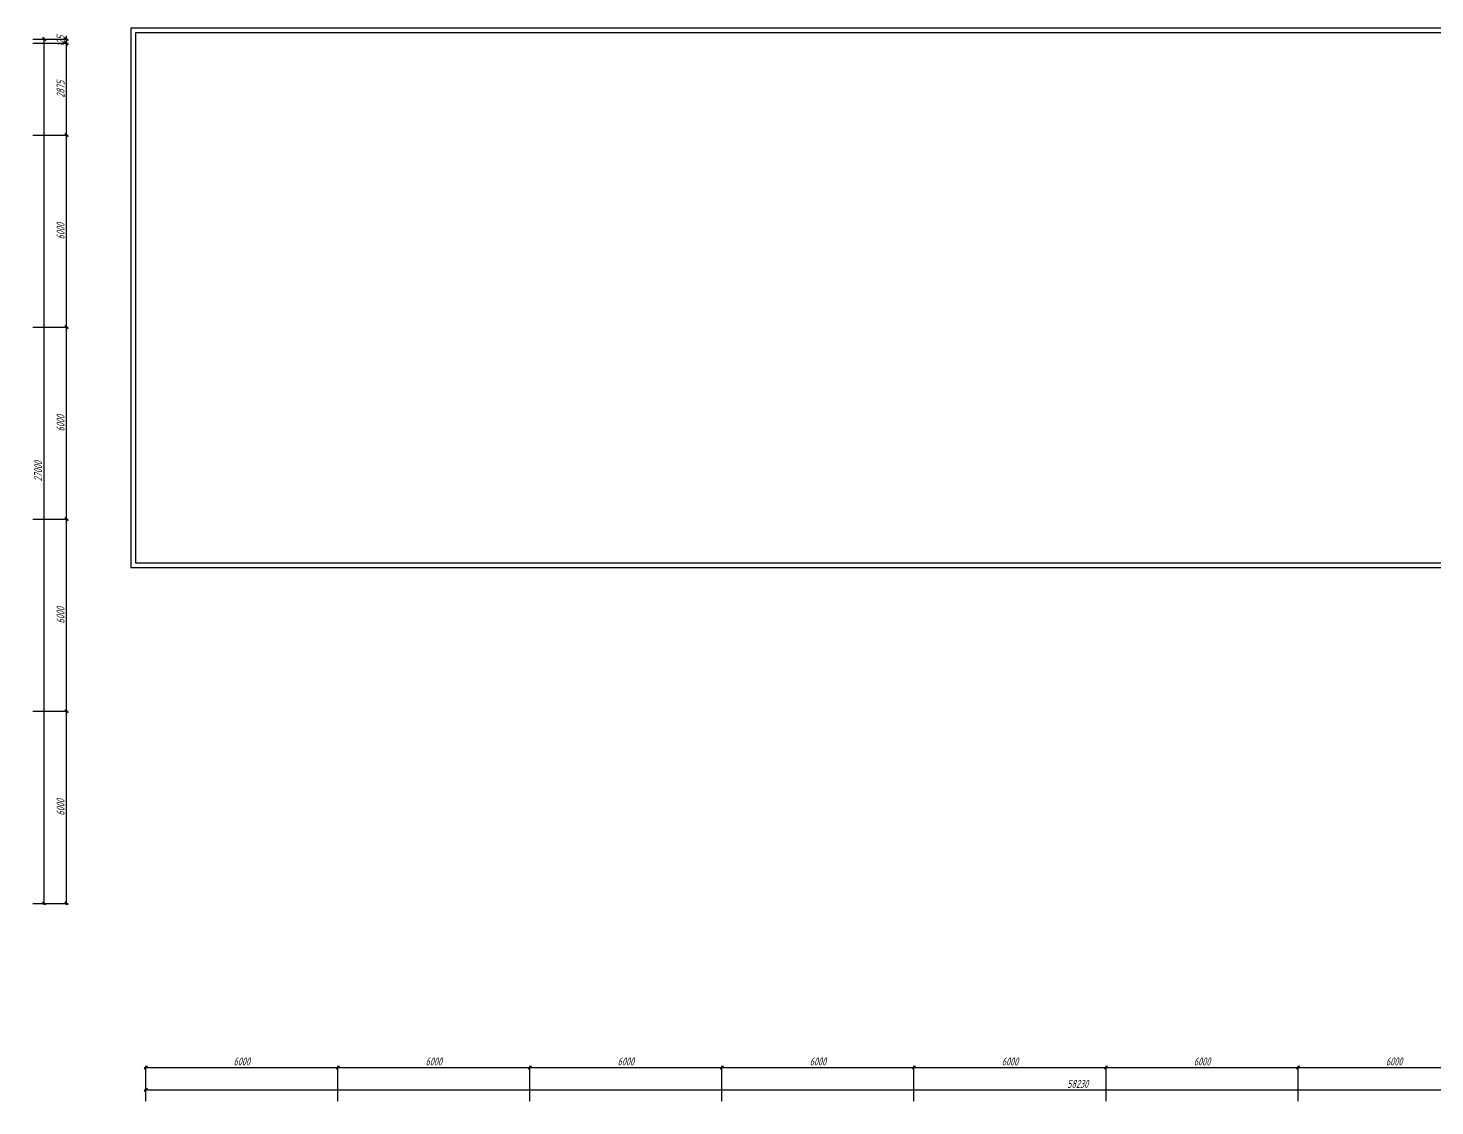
# Model space of a CAD drawing. Header units: millimetres. Extents: x -351329 to 406471, y -253833 to 111767.
# Drawn here: x -133631 to -89685, y -95679 to -62006 of the extents above; entities that cross this region are included whole.
import ezdxf

# ---------------------------------------------------------------- set-up
doc = ezdxf.new("R2010")
doc.units = ezdxf.units.MM
for name, color, linetype, lineweight in [('_Оси', 90, 'Continuous', 13), ('_Сендвичи', 230, 'Continuous', 30), ('выноска', 7, 'Continuous', 13)]:
    doc.layers.add(name, color=color, linetype=linetype, lineweight=lineweight)
doc.styles.add('СПДС_размеры', font='spdswin.shx', dxfattribs={"width": 0.8, "oblique": 15})
doc.dimstyles.new('СПДС', dxfattribs={"dimtxt": 2.5, "dimasz": 1, "dimexe": 0.5, "dimexo": 1.5, "dimtad": 1, "dimdec": 0, "dimtxsty": 'СПДС_размеры', "dimblk": 'OBLIQUE', "dimcen": 2.5, "dimdle": 0.5, "dimadec": 8, "dimazin": 0, "dimtfac": 1, "dimtdec": 0, "dimtix": 1, "dimtmove": 0, "dimatfit": 3, "dimfxl": 1, "dimarcsym": 0})

# ---------------------------------------------------------------- blocks, each defined once
blk = doc.blocks.new('_Oblique')
at = {"layer": 'выноска', "color": 0, "lineweight": -2}
blk.add_line((-0.5, -0.5), (0.5, 0.5), dxfattribs=at)
blk = doc.blocks.new('*D217')
at = {"layer": '_Оси', "color": 0, "lineweight": -2, "transparency": 16777216}
for p, q in [((-130007, -95179), (-71677, -95179)), ((-129957, -95529), (-129957, -95129)), ((-71727, -95529), (-71727, -95129))]:
    blk.add_line(p, q, dxfattribs=at)
at = {"layer": 'Defpoints', "color": 0, "transparency": 16777216}
for p in [(-71727, -95179), (-129957, -95679), (-71727, -95679)]:
    blk.add_point(p, dxfattribs=at)
at = {"layer": '_Оси', "color": 0, "lineweight": -2, "transparency": 16777216, "xscale": 100, "yscale": 100, "zscale": 100, "rotation": 180}
blk.add_blockref('_Oblique', (-129957, -95179), dxfattribs=at)
at = {"layer": '_Оси', "color": 0, "lineweight": -2, "transparency": 16777216, "xscale": 100, "yscale": 100, "zscale": 100}
blk.add_blockref('_Oblique', (-71727, -95179), dxfattribs=at)
at = {"layer": '_Оси', "color": 0, "lineweight": 25, "transparency": 16777216, "insert": (-100842, -94991.5), "char_height": 250, "attachment_point": 5, "style": 'СПДС_размеры'}
blk.add_mtext('58230', dxfattribs=at)
blk = doc.blocks.new('*D219')
at = {"layer": '_Оси', "color": 0, "lineweight": -2, "transparency": 16777216}
for p, q in [((-130007, -94479), (-123907, -94479)), ((-129957, -95529), (-129957, -94429)), ((-123957, -95529), (-123957, -94429))]:
    blk.add_line(p, q, dxfattribs=at)
at = {"layer": 'Defpoints', "color": 0, "transparency": 16777216}
for p in [(-123957, -94479), (-129957, -95679), (-123957, -95679)]:
    blk.add_point(p, dxfattribs=at)
at = {"layer": '_Оси', "color": 0, "lineweight": -2, "transparency": 16777216, "xscale": 100, "yscale": 100, "zscale": 100, "rotation": 180}
blk.add_blockref('_Oblique', (-129957, -94479), dxfattribs=at)
at = {"layer": '_Оси', "color": 0, "lineweight": -2, "transparency": 16777216, "xscale": 100, "yscale": 100, "zscale": 100}
blk.add_blockref('_Oblique', (-123957, -94479), dxfattribs=at)
at = {"layer": '_Оси', "color": 0, "lineweight": 25, "transparency": 16777216, "insert": (-126957, -94291.5), "char_height": 250, "attachment_point": 5, "style": 'СПДС_размеры'}
blk.add_mtext('6000', dxfattribs=at)
blk = doc.blocks.new('*D221')
at = {"layer": '_Оси', "color": 0, "lineweight": -2, "transparency": 16777216}
for p, q in [((-124007, -94479), (-117907, -94479)), ((-123957, -95529), (-123957, -94429)), ((-117957, -95529), (-117957, -94429))]:
    blk.add_line(p, q, dxfattribs=at)
at = {"layer": 'Defpoints', "color": 0, "transparency": 16777216}
for p in [(-117957, -94479), (-123957, -95679), (-117957, -95679)]:
    blk.add_point(p, dxfattribs=at)
at = {"layer": '_Оси', "color": 0, "lineweight": -2, "transparency": 16777216, "xscale": 100, "yscale": 100, "zscale": 100, "rotation": 180}
blk.add_blockref('_Oblique', (-123957, -94479), dxfattribs=at)
at = {"layer": '_Оси', "color": 0, "lineweight": -2, "transparency": 16777216, "xscale": 100, "yscale": 100, "zscale": 100}
blk.add_blockref('_Oblique', (-117957, -94479), dxfattribs=at)
at = {"layer": '_Оси', "color": 0, "lineweight": 25, "transparency": 16777216, "insert": (-120957, -94291.5), "char_height": 250, "attachment_point": 5, "style": 'СПДС_размеры'}
blk.add_mtext('6000', dxfattribs=at)
blk = doc.blocks.new('*D223')
at = {"layer": '_Оси', "color": 0, "lineweight": -2, "transparency": 16777216}
for p, q in [((-118007, -94479), (-111907, -94479)), ((-117957, -95529), (-117957, -94429)), ((-111957, -95529), (-111957, -94429))]:
    blk.add_line(p, q, dxfattribs=at)
at = {"layer": 'Defpoints', "color": 0, "transparency": 16777216}
for p in [(-111957, -94479), (-117957, -95679), (-111957, -95679)]:
    blk.add_point(p, dxfattribs=at)
at = {"layer": '_Оси', "color": 0, "lineweight": -2, "transparency": 16777216, "xscale": 100, "yscale": 100, "zscale": 100, "rotation": 180}
blk.add_blockref('_Oblique', (-117957, -94479), dxfattribs=at)
at = {"layer": '_Оси', "color": 0, "lineweight": -2, "transparency": 16777216, "xscale": 100, "yscale": 100, "zscale": 100}
blk.add_blockref('_Oblique', (-111957, -94479), dxfattribs=at)
at = {"layer": '_Оси', "color": 0, "lineweight": 25, "transparency": 16777216, "insert": (-114957, -94291.5), "char_height": 250, "attachment_point": 5, "style": 'СПДС_размеры'}
blk.add_mtext('6000', dxfattribs=at)
blk = doc.blocks.new('*D225')
at = {"layer": '_Оси', "color": 0, "lineweight": -2, "transparency": 16777216}
for p, q in [((-112007, -94479), (-105907, -94479)), ((-111957, -95529), (-111957, -94429)), ((-105957, -95529), (-105957, -94429))]:
    blk.add_line(p, q, dxfattribs=at)
at = {"layer": 'Defpoints', "color": 0, "transparency": 16777216}
for p in [(-105957, -94479), (-111957, -95679), (-105957, -95679)]:
    blk.add_point(p, dxfattribs=at)
at = {"layer": '_Оси', "color": 0, "lineweight": -2, "transparency": 16777216, "xscale": 100, "yscale": 100, "zscale": 100, "rotation": 180}
blk.add_blockref('_Oblique', (-111957, -94479), dxfattribs=at)
at = {"layer": '_Оси', "color": 0, "lineweight": -2, "transparency": 16777216, "xscale": 100, "yscale": 100, "zscale": 100}
blk.add_blockref('_Oblique', (-105957, -94479), dxfattribs=at)
at = {"layer": '_Оси', "color": 0, "lineweight": 25, "transparency": 16777216, "insert": (-108957, -94291.5), "char_height": 250, "attachment_point": 5, "style": 'СПДС_размеры'}
blk.add_mtext('6000', dxfattribs=at)
blk = doc.blocks.new('*D227')
at = {"layer": '_Оси', "color": 0, "lineweight": -2, "transparency": 16777216}
for p, q in [((-106007, -94479), (-99907, -94479)), ((-105957, -95529), (-105957, -94429)), ((-99957, -95529), (-99957, -94429))]:
    blk.add_line(p, q, dxfattribs=at)
at = {"layer": 'Defpoints', "color": 0, "transparency": 16777216}
for p in [(-99957, -94479), (-105957, -95679), (-99957, -95679)]:
    blk.add_point(p, dxfattribs=at)
at = {"layer": '_Оси', "color": 0, "lineweight": -2, "transparency": 16777216, "xscale": 100, "yscale": 100, "zscale": 100, "rotation": 180}
blk.add_blockref('_Oblique', (-105957, -94479), dxfattribs=at)
at = {"layer": '_Оси', "color": 0, "lineweight": -2, "transparency": 16777216, "xscale": 100, "yscale": 100, "zscale": 100}
blk.add_blockref('_Oblique', (-99957, -94479), dxfattribs=at)
at = {"layer": '_Оси', "color": 0, "lineweight": 25, "transparency": 16777216, "insert": (-102957, -94291.5), "char_height": 250, "attachment_point": 5, "style": 'СПДС_размеры'}
blk.add_mtext('6000', dxfattribs=at)
blk = doc.blocks.new('*D229')
at = {"layer": '_Оси', "color": 0, "lineweight": -2, "transparency": 16777216}
for p, q in [((-100007, -94479), (-93907, -94479)), ((-99957, -95529), (-99957, -94429)), ((-93957, -95529), (-93957, -94429))]:
    blk.add_line(p, q, dxfattribs=at)
at = {"layer": 'Defpoints', "color": 0, "transparency": 16777216}
for p in [(-93957, -94479), (-99957, -95679), (-93957, -95679)]:
    blk.add_point(p, dxfattribs=at)
at = {"layer": '_Оси', "color": 0, "lineweight": -2, "transparency": 16777216, "xscale": 100, "yscale": 100, "zscale": 100, "rotation": 180}
blk.add_blockref('_Oblique', (-99957, -94479), dxfattribs=at)
at = {"layer": '_Оси', "color": 0, "lineweight": -2, "transparency": 16777216, "xscale": 100, "yscale": 100, "zscale": 100}
blk.add_blockref('_Oblique', (-93957, -94479), dxfattribs=at)
at = {"layer": '_Оси', "color": 0, "lineweight": 25, "transparency": 16777216, "insert": (-96957, -94291.5), "char_height": 250, "attachment_point": 5, "style": 'СПДС_размеры'}
blk.add_mtext('6000', dxfattribs=at)
blk = doc.blocks.new('*D231')
at = {"layer": '_Оси', "color": 0, "lineweight": -2, "transparency": 16777216}
for p, q in [((-94007, -94479), (-87907, -94479)), ((-93957, -95529), (-93957, -94429)), ((-87957, -95529), (-87957, -94429))]:
    blk.add_line(p, q, dxfattribs=at)
at = {"layer": 'Defpoints', "color": 0, "transparency": 16777216}
for p in [(-87957, -94479), (-93957, -95679), (-87957, -95679)]:
    blk.add_point(p, dxfattribs=at)
at = {"layer": '_Оси', "color": 0, "lineweight": -2, "transparency": 16777216, "xscale": 100, "yscale": 100, "zscale": 100, "rotation": 180}
blk.add_blockref('_Oblique', (-93957, -94479), dxfattribs=at)
at = {"layer": '_Оси', "color": 0, "lineweight": -2, "transparency": 16777216, "xscale": 100, "yscale": 100, "zscale": 100}
blk.add_blockref('_Oblique', (-87957, -94479), dxfattribs=at)
at = {"layer": '_Оси', "color": 0, "lineweight": 25, "transparency": 16777216, "insert": (-90957, -94291.5), "char_height": 250, "attachment_point": 5, "style": 'СПДС_размеры'}
blk.add_mtext('6000', dxfattribs=at)
blk = doc.blocks.new('*D236')
at = {"layer": '_Оси', "color": 0, "lineweight": -2, "transparency": 16777216}
for p, q in [((-133481, -62351), (-133081, -62351)), ((-133131, -89401), (-133131, -62301)), ((-133481, -89351), (-133081, -89351))]:
    blk.add_line(p, q, dxfattribs=at)
at = {"layer": 'Defpoints', "color": 0, "transparency": 16777216}
for p in [(-133631, -62351), (-133131, -62351), (-133631, -89351)]:
    blk.add_point(p, dxfattribs=at)
at = {"layer": '_Оси', "color": 0, "lineweight": -2, "transparency": 16777216, "xscale": 100, "yscale": 100, "zscale": 100}
for p, rotation in [((-133131, -62351), 90), ((-133131, -89351), 270)]:
    blk.add_blockref('_Oblique', p, dxfattribs=dict(at, rotation=rotation))
at = {"layer": '_Оси', "color": 0, "lineweight": 25, "transparency": 16777216, "insert": (-133318.5, -75851), "char_height": 250, "attachment_point": 5, "rotation": 90, "style": 'СПДС_размеры'}
blk.add_mtext('27000', dxfattribs=at)
blk = doc.blocks.new('*D240')
at = {"layer": '_Оси', "color": 0, "lineweight": -2, "transparency": 16777216}
for p, q in [((-133481, -83351), (-132381, -83351)), ((-132431, -89401), (-132431, -83301)), ((-133481, -89351), (-132381, -89351))]:
    blk.add_line(p, q, dxfattribs=at)
at = {"layer": 'Defpoints', "color": 0, "transparency": 16777216}
for p in [(-133631, -83351), (-132431, -83351), (-133631, -89351)]:
    blk.add_point(p, dxfattribs=at)
at = {"layer": '_Оси', "color": 0, "lineweight": -2, "transparency": 16777216, "xscale": 100, "yscale": 100, "zscale": 100}
for p, rotation in [((-132431, -83351), 90), ((-132431, -89351), 270)]:
    blk.add_blockref('_Oblique', p, dxfattribs=dict(at, rotation=rotation))
at = {"layer": '_Оси', "color": 0, "lineweight": 25, "transparency": 16777216, "insert": (-132618.5, -86351), "char_height": 250, "attachment_point": 5, "rotation": 90, "style": 'СПДС_размеры'}
blk.add_mtext('6000', dxfattribs=at)
blk = doc.blocks.new('*D242')
at = {"layer": '_Оси', "color": 0, "lineweight": -2, "transparency": 16777216}
for p, q in [((-132431, -83401), (-132431, -77301)), ((-133481, -77351), (-132381, -77351)), ((-133481, -83351), (-132381, -83351))]:
    blk.add_line(p, q, dxfattribs=at)
at = {"layer": 'Defpoints', "color": 0, "transparency": 16777216}
for p in [(-133631, -77351), (-132431, -77351), (-133631, -83351)]:
    blk.add_point(p, dxfattribs=at)
at = {"layer": '_Оси', "color": 0, "lineweight": -2, "transparency": 16777216, "xscale": 100, "yscale": 100, "zscale": 100}
for p, rotation in [((-132431, -77351), 90), ((-132431, -83351), 270)]:
    blk.add_blockref('_Oblique', p, dxfattribs=dict(at, rotation=rotation))
at = {"layer": '_Оси', "color": 0, "lineweight": 25, "transparency": 16777216, "insert": (-132618.5, -80351), "char_height": 250, "attachment_point": 5, "rotation": 90, "style": 'СПДС_размеры'}
blk.add_mtext('6000', dxfattribs=at)
blk = doc.blocks.new('*D244')
at = {"layer": '_Оси', "color": 0, "lineweight": -2, "transparency": 16777216}
for p, q in [((-133481, -71351), (-132381, -71351)), ((-132431, -77401), (-132431, -71301)), ((-133481, -77351), (-132381, -77351))]:
    blk.add_line(p, q, dxfattribs=at)
at = {"layer": 'Defpoints', "color": 0, "transparency": 16777216}
for p in [(-133631, -71351), (-132431, -71351), (-133631, -77351)]:
    blk.add_point(p, dxfattribs=at)
at = {"layer": '_Оси', "color": 0, "lineweight": -2, "transparency": 16777216, "xscale": 100, "yscale": 100, "zscale": 100}
for p, rotation in [((-132431, -71351), 90), ((-132431, -77351), 270)]:
    blk.add_blockref('_Oblique', p, dxfattribs=dict(at, rotation=rotation))
at = {"layer": '_Оси', "color": 0, "lineweight": 25, "transparency": 16777216, "insert": (-132618.5, -74351), "char_height": 250, "attachment_point": 5, "rotation": 90, "style": 'СПДС_размеры'}
blk.add_mtext('6000', dxfattribs=at)
blk = doc.blocks.new('*D246')
at = {"layer": '_Оси', "color": 0, "lineweight": -2, "transparency": 16777216}
for p, q in [((-133481, -65351), (-132381, -65351)), ((-132431, -71401), (-132431, -65301)), ((-133481, -71351), (-132381, -71351))]:
    blk.add_line(p, q, dxfattribs=at)
at = {"layer": 'Defpoints', "color": 0, "transparency": 16777216}
for p in [(-133631, -65351), (-132431, -65351), (-133631, -71351)]:
    blk.add_point(p, dxfattribs=at)
at = {"layer": '_Оси', "color": 0, "lineweight": -2, "transparency": 16777216, "xscale": 100, "yscale": 100, "zscale": 100}
for p, rotation in [((-132431, -65351), 90), ((-132431, -71351), 270)]:
    blk.add_blockref('_Oblique', p, dxfattribs=dict(at, rotation=rotation))
at = {"layer": '_Оси', "color": 0, "lineweight": 25, "transparency": 16777216, "insert": (-132618.5, -68351), "char_height": 250, "attachment_point": 5, "rotation": 90, "style": 'СПДС_размеры'}
blk.add_mtext('6000', dxfattribs=at)
blk = doc.blocks.new('*D248')
at = {"layer": '_Оси', "color": 0, "lineweight": -2, "transparency": 16777216}
for p, q in [((-133481, -62476), (-132381, -62476)), ((-132431, -65401), (-132431, -62426)), ((-133481, -65351), (-132381, -65351))]:
    blk.add_line(p, q, dxfattribs=at)
at = {"layer": 'Defpoints', "color": 0, "transparency": 16777216}
for p in [(-133631, -62476), (-132431, -62476), (-133631, -65351)]:
    blk.add_point(p, dxfattribs=at)
at = {"layer": '_Оси', "color": 0, "lineweight": -2, "transparency": 16777216, "xscale": 100, "yscale": 100, "zscale": 100}
for p, rotation in [((-132431, -62476), 90), ((-132431, -65351), 270)]:
    blk.add_blockref('_Oblique', p, dxfattribs=dict(at, rotation=rotation))
at = {"layer": '_Оси', "color": 0, "lineweight": 25, "transparency": 16777216, "insert": (-132618.5, -63913.5), "char_height": 250, "attachment_point": 5, "rotation": 90, "style": 'СПДС_размеры'}
blk.add_mtext('2875', dxfattribs=at)
blk = doc.blocks.new('*D250')
at = {"layer": '_Оси', "color": 0, "lineweight": -2, "transparency": 16777216}
for p, q in [((-133481, -62351), (-132381, -62351)), ((-132431, -62351), (-132431, -62251)), ((-132431, -62476), (-132431, -62351)), ((-133481, -62476), (-132381, -62476)), ((-132431, -62476), (-132431, -62576))]:
    blk.add_line(p, q, dxfattribs=at)
at = {"layer": 'Defpoints', "color": 0, "transparency": 16777216}
for p in [(-133631, -62351), (-132431, -62351), (-133631, -62476)]:
    blk.add_point(p, dxfattribs=at)
at = {"layer": '_Оси', "color": 0, "lineweight": -2, "transparency": 16777216, "xscale": 100, "yscale": 100, "zscale": 100}
for p, rotation in [((-132431, -62351), 270), ((-132431, -62476), 90)]:
    blk.add_blockref('_Oblique', p, dxfattribs=dict(at, rotation=rotation))
at = {"layer": '_Оси', "color": 0, "lineweight": 25, "transparency": 16777216, "insert": (-132618.5, -62413.5), "char_height": 250, "attachment_point": 5, "rotation": 90, "style": 'СПДС_размеры'}
blk.add_mtext('125', dxfattribs=at)

msp = doc.modelspace()

# ---------------------------------------------------------------- linework, layer by layer
at = {"layer": '_Сендвичи', "ltscale": 100}
for points in [[(-86922, -62006), (-130427, -62006), (-130427, -78861), (-87072, -78861)], [(-86922, -62156), (-130277, -62156), (-130277, -78711), (-87072, -78711)]]:
    msp.add_lwpolyline(points, dxfattribs=at)

# ---------------------------------------------------------------- dimensions: what is measured, and where the dimension line sits
at = {"layer": '_Оси', "lineweight": 25}
for base, p1, p2, picture, middle in [((-132431, -62351), (-133631, -62476), (-133631, -62351), '*D250', (-132618.5, -62413.5)), ((-133131, -62351), (-133631, -89351), (-133631, -62351), '*D236', (-133318.5, -75851)), ((-132431, -62476), (-133631, -65351), (-133631, -62476), '*D248', (-132618.5, -63913.5)), ((-132431, -65351), (-133631, -71351), (-133631, -65351), '*D246', (-132618.5, -68351)), ((-132431, -71351), (-133631, -77351), (-133631, -71351), '*D244', (-132618.5, -74351)), ((-132431, -77351), (-133631, -83351), (-133631, -77351), '*D242', (-132618.5, -80351)), ((-132431, -83351), (-133631, -89351), (-133631, -83351), '*D240', (-132618.5, -86351))]:
    dim = msp.add_linear_dim(base=base, p1=p1, p2=p2, angle=270, dimstyle='СПДС', override={"dimscale": 100}, dxfattribs=at)
    dim.commit()
    dim.dimension.update_dxf_attribs({"geometry": picture, "text_midpoint": middle})
for base, p1, p2, picture, middle in [((-123957, -94479), (-129957, -95679), (-123957, -95679), '*D219', (-126957, -94291.5)), ((-117957, -94479), (-123957, -95679), (-117957, -95679), '*D221', (-120957, -94291.5)), ((-111957, -94479), (-117957, -95679), (-111957, -95679), '*D223', (-114957, -94291.5)), ((-105957, -94479), (-111957, -95679), (-105957, -95679), '*D225', (-108957, -94291.5)), ((-99957, -94479), (-105957, -95679), (-99957, -95679), '*D227', (-102957, -94291.5)), ((-93957, -94479), (-99957, -95679), (-93957, -95679), '*D229', (-96957, -94291.5)), ((-87957, -94479), (-93957, -95679), (-87957, -95679), '*D231', (-90957, -94291.5)), ((-71727, -95179), (-129957, -95679), (-71727, -95679), '*D217', (-100842, -94991.5))]:
    dim = msp.add_linear_dim(base=base, p1=p1, p2=p2, dimstyle='СПДС', override={"dimscale": 100}, dxfattribs=at)
    dim.commit()
    dim.dimension.update_dxf_attribs({"geometry": picture, "text_midpoint": middle})

doc.saveas('drawing.dxf')
